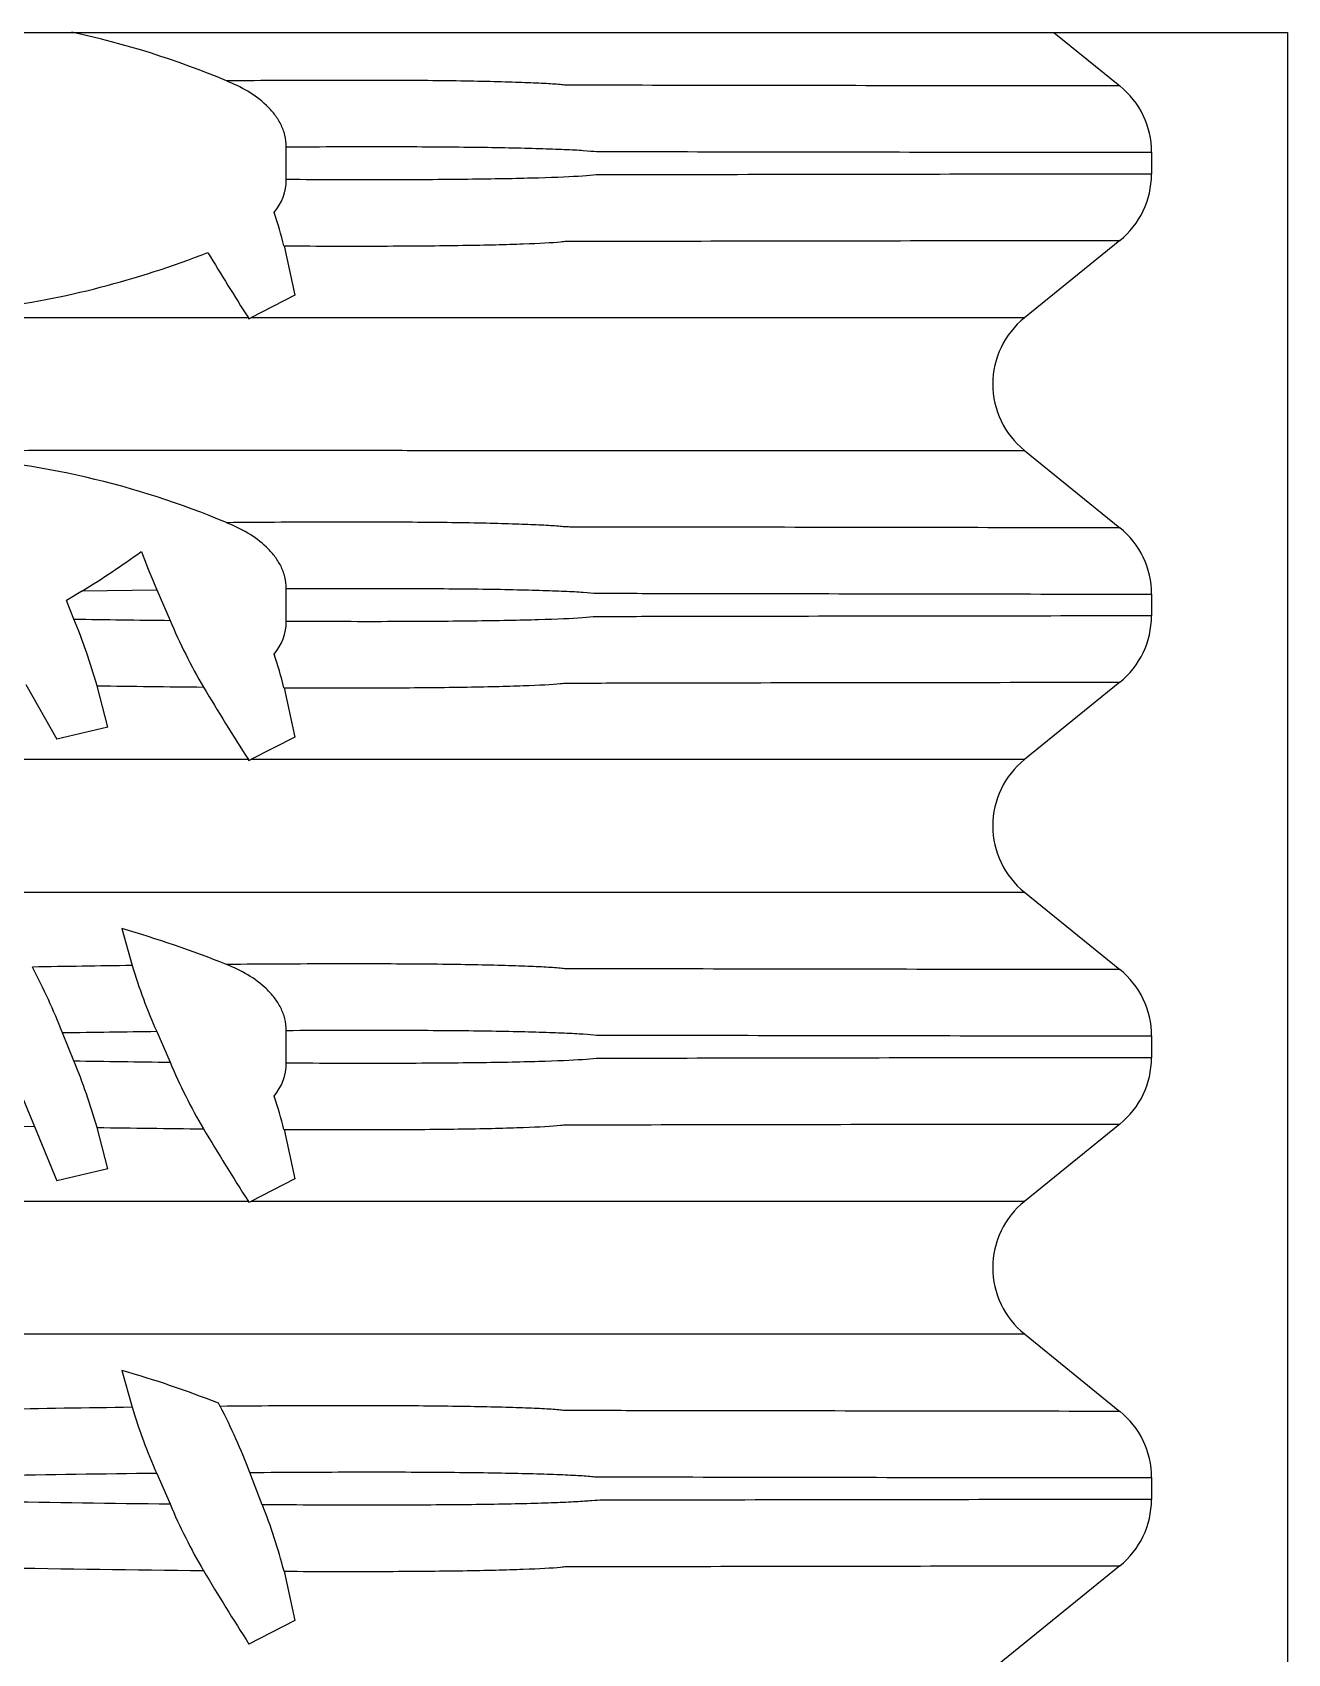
# Model space of a CAD drawing. Header units: millimetres. Extents: x -455371 to 117772, y -78417 to 116564.
# Drawn here: x -29044.1 to -28897.5, y 54082.1 to 54271.4 of the extents above; entities that cross this region are included whole.
import ezdxf

# ---------------------------------------------------------------- set-up
doc = ezdxf.new("R2010")
doc.units = ezdxf.units.MM
doc.layers.get('0').update_dxf_attribs({"color": 255})
doc.layers.add('BETON-STOP', color=141, linetype='Continuous')
doc.layers.add('quote', color=5, linetype='Continuous', lineweight=15)

# ---------------------------------------------------------------- blocks, each defined once
blk = doc.blocks.new('Bs H50 tacca 5')
at = {"layer": 'BETON-STOP'}
for p, q in [((19753.708, 9985.2), (19799.708, 9985.2)), ((19796.984, 9985.2), (19797.754, 9984.575)), ((19799.708, 9985.2), (19799.708, 9963.521)), ((19788.04, 9983.484), (19788.04, 9983.866)), ((19798.124, 9983.802), (19798.124, 9983.547)), ((19788.013, 9982.711), (19788.14, 9982.136)), ((19797.754, 9982.774), (19796.642, 9981.873)), ((19788.14, 9982.136), (19787.625, 9981.872)), ((19787.597, 9981.872), (19787.604, 9981.862)), ((19787.604, 9981.862), (19787.625, 9981.872)), ((19796.642, 9980.327), (19797.754, 9979.425)), ((19785.663, 9978.69), (19785.477, 9978.576)), ((19785.563, 9978.361), (19785.477, 9978.576)), ((19785.663, 9978.69), (19786.53, 9978.702)), ((19786.53, 9978.702), (19786.685, 9978.346)), ((19788.04, 9978.334), (19788.04, 9978.716)), ((19798.124, 9978.652), (19798.124, 9978.397)), ((19797.754, 9977.624), (19796.642, 9976.723)), ((19785.005, 9977.597), (19785.367, 9976.961)), ((19785.959, 9977.101), (19785.834, 9977.584)), ((19788.013, 9977.561), (19788.14, 9976.986)), ((19785.959, 9977.101), (19785.367, 9976.961)), ((19788.14, 9976.986), (19787.625, 9976.722)), ((19787.597, 9976.722), (19787.604, 9976.712)), ((19787.604, 9976.712), (19787.625, 9976.722)), ((19796.642, 9975.177), (19797.754, 9974.275)), ((19786.123, 9974.752), (19786.243, 9974.322)), ((19785.563, 9973.211), (19785.433, 9973.536)), ((19786.53, 9973.552), (19786.685, 9973.196)), ((19788.04, 9973.184), (19788.04, 9973.566)), ((19798.124, 9973.502), (19798.124, 9973.247)), ((19784.782, 9973.224), (19785.105, 9972.445)), ((19784.657, 9972.452), (19785.105, 9972.445)), ((19785.105, 9972.445), (19785.367, 9971.811)), ((19785.959, 9971.951), (19785.834, 9972.434)), ((19788.013, 9972.411), (19788.14, 9971.836)), ((19797.754, 9972.474), (19796.642, 9971.573)), ((19785.959, 9971.951), (19785.367, 9971.811)), ((19788.14, 9971.836), (19787.625, 9971.572)), ((19787.597, 9971.572), (19787.604, 9971.562)), ((19787.604, 9971.562), (19787.625, 9971.572)), ((19796.642, 9970.027), (19797.754, 9969.125)), ((19786.123, 9969.602), (19786.243, 9969.172)), ((19787.269, 9969.183), (19787.249, 9969.22)), ((19786.53, 9968.402), (19786.685, 9968.046)), ((19787.76, 9968.036), (19787.614, 9968.413)), ((19798.124, 9968.352), (19798.124, 9968.097)), ((19788.013, 9967.261), (19788.14, 9966.686)), ((19797.754, 9967.324), (19796.059, 9965.95)), ((19788.14, 9966.686), (19787.604, 9966.412))]:
    blk.add_line(p, q, dxfattribs=at)
for centre, radius, start, end in [((19783.423, 9975.31), 10.115, 67.204, 77.909), ((19797.128, 9983.801), 0.996, 0.0934, 51.069), ((19787.407, 9983.498), 0.633, 321.1137, 358.7361), ((19797.128, 9983.548), 0.995, 308.9229, 359.9147), ((19783.686, 9981.664), 4.451, 13.5966, 18.8246), ((19818.005, 10001.276), 36.071, 211.1229, 212.5432), ((19797.264, 9981.1), 0.992, 128.8507, 231.1493), ((19783.423, 9970.16), 10.115, 67.204, 86.7172), ((19797.128, 9978.651), 0.996, 0.0934, 51.069), ((19779.191, 9989.118), 12.274, 301.8239, 305.6812), ((19794.615, 9982.22), 8.817, 200.3864, 203.5188), ((19790.557, 10301.602), 323.28, 269.11496, 269.31372), ((19779.164, 9975.703), 6.93, 15.7431, 22.5557), ((19797.128, 9978.398), 0.995, 308.9229, 359.9147), ((19793.374, 9981.202), 7.274, 203.1216, 209.9777), ((19787.407, 9978.348), 0.633, 321.1137, 358.7361), ((19783.686, 9976.514), 4.451, 13.5966, 18.8246), ((19789.497, 10218.673), 241.117, 269.12954, 269.42423), ((19819.088, 9996.805), 37.349, 211.0006, 212.527), ((19797.264, 9975.95), 0.992, 128.8507, 231.1493), ((19782.545, 9962.346), 12.912, 68.1933, 73.9131), ((19792.29, 9538.338), 436.026, 90.79467, 90.94735), ((19777.85, 9970.53), 8.157, 21.6267, 27.5629), ((19792.363, 9976.166), 6.392, 196.7661, 204.1399), ((19797.128, 9973.501), 0.996, 0.0934, 51.069), ((19790.921, 9624.223), 349.356, 90.7202, 90.90021), ((19790.557, 10296.452), 323.28, 269.11496, 269.31372), ((19779.164, 9970.553), 6.93, 15.7431, 22.5557), ((19793.374, 9976.052), 7.274, 203.1216, 209.9777), ((19787.407, 9973.198), 0.633, 321.1137, 358.7361), ((19797.128, 9973.248), 0.995, 308.9229, 359.9147), ((19783.686, 9971.364), 4.451, 13.5966, 18.8246), ((19789.497, 10213.523), 241.117, 269.12954, 269.42423), ((19819.088, 9991.655), 37.349, 211.0006, 212.527), ((19797.264, 9970.8), 0.992, 128.8507, 231.1493), ((19782.589, 9957.331), 12.77, 68.5951, 73.9327), ((19794.301, 9399.686), 569.543, 90.81069, 90.97029), ((19792.363, 9971.016), 6.392, 196.7661, 204.1399), ((19780.68, 9965.774), 7.42, 20.8357, 27.3599), ((19797.128, 9968.351), 0.996, 0.0934, 51.069), ((19792.23, 9525.576), 442.863, 90.73746, 90.98095), ((19791.853, 10386.773), 418.759, 269.01414, 269.29279), ((19793.374, 9970.902), 7.274, 203.1216, 209.9777), ((19782.044, 9965.743), 6.159, 14.2636, 21.852), ((19797.128, 9968.098), 0.995, 308.9229, 359.9147), ((19790.892, 10319.911), 352.663, 268.9869, 269.37962), ((19818.909, 9986.395), 37.139, 210.9975, 212.5513)]:
    blk.add_arc(centre, radius, start, end, dxfattribs=at)
for points, knots in [([(19797.754, 9984.575), (19796.492, 9984.575), (19795.229, 9984.578), (19793.333, 9984.581), (19792.701, 9984.582), (19791.911, 9984.583), (19791.753, 9984.584), (19791.516, 9984.584), (19791.437, 9984.584), (19791.339, 9984.584), (19791.319, 9984.584), (19791.279, 9984.585), (19791.256, 9984.588), (19791.178, 9984.596), (19791.115, 9984.6), (19790.967, 9984.608), (19790.882, 9984.611), (19790.688, 9984.618), (19790.579, 9984.622), (19790.221, 9984.631), (19789.944, 9984.635), (19789.472, 9984.639), (19789.306, 9984.64), (19788.953, 9984.641), (19788.767, 9984.641), (19788.19, 9984.64), (19787.779, 9984.638), (19787.342, 9984.634)], [0, 0, 0, 0, 0.5, 0.5, 0.75, 0.75, 0.8125, 0.8125, 0.84375, 0.84375, 0.851563, 0.851563, 0.859375, 0.859375, 0.875, 0.875, 0.890625, 0.890625, 0.90625, 0.90625, 0.9375, 0.9375, 0.953125, 0.953125, 0.96875, 0.96875, 1, 1, 1, 1]), ([(19788.04, 9983.866), (19788.04, 9983.912), (19788.034, 9983.957), (19788.017, 9984.024), (19788.01, 9984.046), (19787.994, 9984.089), (19787.985, 9984.11), (19787.954, 9984.172), (19787.929, 9984.21), (19787.887, 9984.265), (19787.872, 9984.283), (19787.841, 9984.317), (19787.825, 9984.333), (19787.743, 9984.413), (19787.669, 9984.466), (19787.51, 9984.561), (19787.427, 9984.6), (19787.342, 9984.634)], [0, 0, 0, 0, 0.125, 0.125, 0.1875, 0.1875, 0.25, 0.25, 0.375, 0.375, 0.4375, 0.4375, 0.5, 0.5, 0.75, 0.75, 1, 1, 1, 1]), ([(19788.04, 9983.866), (19788.462, 9983.868), (19788.858, 9983.869), (19789.408, 9983.868), (19789.585, 9983.868), (19789.918, 9983.865), (19790.074, 9983.864), (19790.516, 9983.859), (19790.772, 9983.853), (19791.096, 9983.843), (19791.194, 9983.84), (19791.364, 9983.832), (19791.438, 9983.829), (19791.563, 9983.82), (19791.615, 9983.813), (19791.697, 9983.81), (19791.735, 9983.812), (19791.852, 9983.811), (19791.931, 9983.811), (19792.166, 9983.811), (19792.323, 9983.81), (19793.107, 9983.809), (19793.735, 9983.808), (19795.617, 9983.805), (19796.871, 9983.802), (19798.124, 9983.802)], [0, 0, 0, 0, 0.03125, 0.03125, 0.046875, 0.046875, 0.0625, 0.0625, 0.09375, 0.09375, 0.109375, 0.109375, 0.125, 0.125, 0.140625, 0.140625, 0.15625, 0.15625, 0.1875, 0.1875, 0.25, 0.25, 0.5, 0.5, 1, 1, 1, 1]), ([(19798.124, 9983.547), (19796.87, 9983.547), (19795.615, 9983.545), (19793.731, 9983.542), (19793.103, 9983.541), (19792.318, 9983.539), (19792.161, 9983.539), (19791.925, 9983.538), (19791.847, 9983.538), (19791.729, 9983.538), (19791.692, 9983.54), (19791.608, 9983.535), (19791.555, 9983.528), (19791.365, 9983.516), (19791.195, 9983.509), (19790.87, 9983.499), (19790.751, 9983.496), (19790.495, 9983.491), (19790.358, 9983.489), (19789.918, 9983.484), (19789.587, 9983.481), (19788.853, 9983.48), (19788.459, 9983.481), (19788.04, 9983.484)], [0, 0, 0, 0, 0.5, 0.5, 0.75, 0.75, 0.8125, 0.8125, 0.84375, 0.84375, 0.859375, 0.859375, 0.875, 0.875, 0.90625, 0.90625, 0.921875, 0.921875, 0.9375, 0.9375, 0.96875, 0.96875, 1, 1, 1, 1]), ([(19788.013, 9982.711), (19788.422, 9982.709), (19788.803, 9982.708), (19789.33, 9982.71), (19789.498, 9982.711), (19789.811, 9982.714), (19789.958, 9982.715), (19790.233, 9982.72), (19790.36, 9982.722), (19790.595, 9982.728), (19790.703, 9982.732), (19790.991, 9982.742), (19791.135, 9982.749), (19791.261, 9982.762), (19791.283, 9982.765), (19791.322, 9982.765), (19791.341, 9982.765), (19791.4, 9982.765), (19791.438, 9982.765), (19791.555, 9982.765), (19791.632, 9982.765), (19791.865, 9982.766), (19792.02, 9982.766), (19792.795, 9982.768), (19793.415, 9982.769), (19795.276, 9982.772), (19796.516, 9982.774), (19797.754, 9982.774)], [0, 0, 0, 0, 0.03125, 0.03125, 0.046875, 0.046875, 0.0625, 0.0625, 0.078125, 0.078125, 0.09375, 0.09375, 0.125, 0.125, 0.132812, 0.132812, 0.140625, 0.140625, 0.15625, 0.15625, 0.1875, 0.1875, 0.25, 0.25, 0.5, 0.5, 1, 1, 1, 1]), ([(19776.708, 9981.934), (19778.462, 9981.934), (19780.216, 9981.934), (19782.408, 9981.934), (19782.847, 9981.934), (19783.395, 9981.934), (19783.504, 9981.934), (19783.724, 9981.934), (19783.833, 9981.936), (19784.16, 9981.947), (19784.377, 9981.963), (19785.024, 9982.037), (19785.45, 9982.119), (19786.293, 9982.338), (19786.711, 9982.474), (19787.126, 9982.632)], [0, 0, 0, 0, 0.5, 0.5, 0.625, 0.625, 0.65625, 0.65625, 0.6875, 0.6875, 0.75, 0.75, 0.875, 0.875, 1, 1, 1, 1]), ([(19787.597, 9981.872), (19787.221, 9981.872), (19786.822, 9981.872), (19786.191, 9981.872), (19785.975, 9981.872), (19785.533, 9981.872), (19785.307, 9981.872), (19784.627, 9981.872), (19784.168, 9981.873), (19783.469, 9981.873), (19783.236, 9981.873), (19782.77, 9981.873), (19782.537, 9981.873), (19780.439, 9981.873), (19778.573, 9981.873), (19776.708, 9981.873)], [0, 0, 0, 0, 0.125, 0.125, 0.1875, 0.1875, 0.25, 0.25, 0.375, 0.375, 0.4375, 0.4375, 0.5, 0.5, 1, 1, 1, 1]), ([(19796.642, 9981.873), (19795.434, 9981.873), (19794.227, 9981.873), (19792.415, 9981.873), (19791.811, 9981.873), (19790.906, 9981.873), (19790.604, 9981.873), (19790.264, 9981.873), (19790.228, 9981.873), (19790.148, 9981.873), (19790.095, 9981.873), (19789.897, 9981.872), (19789.718, 9981.872), (19789.265, 9981.872), (19788.987, 9981.872), (19788.362, 9981.872), (19788.013, 9981.872), (19787.625, 9981.872)], [0, 0, 0, 0, 0.5, 0.5, 0.75, 0.75, 0.875, 0.875, 0.890625, 0.890625, 0.90625, 0.90625, 0.9375, 0.9375, 0.96875, 0.96875, 1, 1, 1, 1]), ([(19776.708, 9980.327), (19777.909, 9980.327), (19779.11, 9980.327), (19780.912, 9980.327), (19781.513, 9980.327), (19782.413, 9980.327), (19782.714, 9980.327), (19783.164, 9980.327), (19783.314, 9980.327), (19783.614, 9980.327), (19783.764, 9980.327), (19784.215, 9980.327), (19784.514, 9980.327), (19785.113, 9980.328), (19785.407, 9980.328), (19785.979, 9980.328), (19786.258, 9980.328), (19786.801, 9980.328), (19787.067, 9980.328), (19787.822, 9980.328), (19788.273, 9980.328), (19789.069, 9980.328), (19789.396, 9980.328), (19789.78, 9980.327), (19789.891, 9980.327), (19790.07, 9980.327), (19790.139, 9980.327), (19790.238, 9980.327), (19790.283, 9980.327), (19790.376, 9980.327), (19790.423, 9980.327), (19790.657, 9980.327), (19790.844, 9980.327), (19791.405, 9980.327), (19791.779, 9980.327), (19793.65, 9980.327), (19795.146, 9980.327), (19796.642, 9980.327)], [0, 0, 0, 0, 0.0625, 0.0625, 0.09375, 0.09375, 0.109375, 0.109375, 0.117188, 0.117188, 0.125, 0.125, 0.140625, 0.140625, 0.15625, 0.15625, 0.171875, 0.171875, 0.1875, 0.1875, 0.21875, 0.21875, 0.25, 0.25, 0.265625, 0.265625, 0.28125, 0.28125, 0.296875, 0.296875, 0.3125, 0.3125, 0.375, 0.375, 0.5, 0.5, 1, 1, 1, 1]), ([(19797.754, 9979.425), (19796.492, 9979.425), (19795.229, 9979.428), (19793.333, 9979.431), (19792.701, 9979.432), (19791.911, 9979.433), (19791.753, 9979.434), (19791.516, 9979.434), (19791.437, 9979.434), (19791.339, 9979.434), (19791.319, 9979.434), (19791.279, 9979.435), (19791.256, 9979.438), (19791.178, 9979.446), (19791.115, 9979.45), (19790.967, 9979.458), (19790.882, 9979.461), (19790.688, 9979.468), (19790.579, 9979.472), (19790.221, 9979.481), (19789.944, 9979.485), (19789.472, 9979.489), (19789.306, 9979.49), (19788.953, 9979.491), (19788.767, 9979.491), (19788.19, 9979.49), (19787.779, 9979.488), (19787.342, 9979.484)], [0, 0, 0, 0, 0.5, 0.5, 0.75, 0.75, 0.8125, 0.8125, 0.84375, 0.84375, 0.851562, 0.851562, 0.859375, 0.859375, 0.875, 0.875, 0.890625, 0.890625, 0.90625, 0.90625, 0.9375, 0.9375, 0.953125, 0.953125, 0.96875, 0.96875, 1, 1, 1, 1]), ([(19788.04, 9978.716), (19788.04, 9978.762), (19788.034, 9978.807), (19788.017, 9978.874), (19788.01, 9978.896), (19787.994, 9978.939), (19787.985, 9978.96), (19787.954, 9979.022), (19787.929, 9979.06), (19787.887, 9979.115), (19787.872, 9979.133), (19787.841, 9979.167), (19787.825, 9979.183), (19787.743, 9979.263), (19787.669, 9979.316), (19787.51, 9979.411), (19787.427, 9979.45), (19787.342, 9979.484)], [0, 0, 0, 0, 0.125, 0.125, 0.1875, 0.1875, 0.25, 0.25, 0.375, 0.375, 0.4375, 0.4375, 0.5, 0.5, 0.75, 0.75, 1, 1, 1, 1]), ([(19788.04, 9978.716), (19788.462, 9978.718), (19788.858, 9978.719), (19789.408, 9978.718), (19789.585, 9978.718), (19789.918, 9978.715), (19790.074, 9978.714), (19790.516, 9978.709), (19790.772, 9978.703), (19791.096, 9978.693), (19791.194, 9978.69), (19791.364, 9978.682), (19791.438, 9978.679), (19791.563, 9978.67), (19791.615, 9978.663), (19791.697, 9978.66), (19791.735, 9978.662), (19791.852, 9978.661), (19791.931, 9978.661), (19792.166, 9978.661), (19792.323, 9978.66), (19793.107, 9978.659), (19793.735, 9978.658), (19795.617, 9978.655), (19796.871, 9978.652), (19798.124, 9978.652)], [0, 0, 0, 0, 0.03125, 0.03125, 0.046875, 0.046875, 0.0625, 0.0625, 0.09375, 0.09375, 0.109375, 0.109375, 0.125, 0.125, 0.140625, 0.140625, 0.15625, 0.15625, 0.1875, 0.1875, 0.25, 0.25, 0.5, 0.5, 1, 1, 1, 1]), ([(19798.124, 9978.397), (19796.87, 9978.397), (19795.615, 9978.395), (19793.731, 9978.392), (19793.103, 9978.391), (19792.318, 9978.389), (19792.161, 9978.389), (19791.925, 9978.388), (19791.847, 9978.388), (19791.729, 9978.388), (19791.692, 9978.39), (19791.608, 9978.385), (19791.555, 9978.378), (19791.365, 9978.366), (19791.195, 9978.359), (19790.87, 9978.349), (19790.751, 9978.346), (19790.495, 9978.341), (19790.358, 9978.339), (19789.918, 9978.334), (19789.587, 9978.331), (19788.853, 9978.33), (19788.459, 9978.331), (19788.04, 9978.334)], [0, 0, 0, 0, 0.5, 0.5, 0.75, 0.75, 0.8125, 0.8125, 0.84375, 0.84375, 0.859375, 0.859375, 0.875, 0.875, 0.90625, 0.90625, 0.921875, 0.921875, 0.9375, 0.9375, 0.96875, 0.96875, 1, 1, 1, 1]), ([(19788.013, 9977.561), (19788.422, 9977.559), (19788.803, 9977.558), (19789.33, 9977.56), (19789.498, 9977.561), (19789.811, 9977.564), (19789.958, 9977.565), (19790.233, 9977.57), (19790.36, 9977.572), (19790.595, 9977.578), (19790.703, 9977.582), (19790.991, 9977.592), (19791.135, 9977.599), (19791.261, 9977.612), (19791.283, 9977.615), (19791.322, 9977.615), (19791.341, 9977.615), (19791.4, 9977.615), (19791.438, 9977.615), (19791.555, 9977.615), (19791.632, 9977.615), (19791.865, 9977.616), (19792.02, 9977.616), (19792.795, 9977.618), (19793.415, 9977.619), (19795.276, 9977.622), (19796.516, 9977.624), (19797.754, 9977.624)], [0, 0, 0, 0, 0.03125, 0.03125, 0.046875, 0.046875, 0.0625, 0.0625, 0.078125, 0.078125, 0.09375, 0.09375, 0.125, 0.125, 0.132813, 0.132813, 0.140625, 0.140625, 0.15625, 0.15625, 0.1875, 0.1875, 0.25, 0.25, 0.5, 0.5, 1, 1, 1, 1]), ([(19787.597, 9976.722), (19787.221, 9976.722), (19786.822, 9976.722), (19786.191, 9976.722), (19785.975, 9976.722), (19785.533, 9976.722), (19785.307, 9976.722), (19784.627, 9976.722), (19784.168, 9976.723), (19783.469, 9976.723), (19783.236, 9976.723), (19782.77, 9976.723), (19782.537, 9976.723), (19780.439, 9976.723), (19778.573, 9976.723), (19776.708, 9976.723)], [0, 0, 0, 0, 0.125, 0.125, 0.1875, 0.1875, 0.25, 0.25, 0.375, 0.375, 0.4375, 0.4375, 0.5, 0.5, 1, 1, 1, 1]), ([(19796.642, 9976.723), (19795.434, 9976.723), (19794.227, 9976.723), (19792.415, 9976.723), (19791.811, 9976.723), (19790.906, 9976.723), (19790.604, 9976.723), (19790.264, 9976.723), (19790.228, 9976.723), (19790.148, 9976.723), (19790.095, 9976.723), (19789.897, 9976.722), (19789.718, 9976.722), (19789.265, 9976.722), (19788.987, 9976.722), (19788.362, 9976.722), (19788.013, 9976.722), (19787.625, 9976.722)], [0, 0, 0, 0, 0.5, 0.5, 0.75, 0.75, 0.875, 0.875, 0.890625, 0.890625, 0.90625, 0.90625, 0.9375, 0.9375, 0.96875, 0.96875, 1, 1, 1, 1]), ([(19776.708, 9975.177), (19777.909, 9975.177), (19779.11, 9975.177), (19780.912, 9975.177), (19781.513, 9975.177), (19782.413, 9975.177), (19782.714, 9975.177), (19783.164, 9975.177), (19783.314, 9975.177), (19783.614, 9975.177), (19783.764, 9975.177), (19784.215, 9975.177), (19784.514, 9975.177), (19785.113, 9975.178), (19785.407, 9975.178), (19785.979, 9975.178), (19786.258, 9975.178), (19786.801, 9975.178), (19787.067, 9975.178), (19787.822, 9975.178), (19788.273, 9975.178), (19789.069, 9975.178), (19789.396, 9975.178), (19789.78, 9975.177), (19789.891, 9975.177), (19790.07, 9975.177), (19790.139, 9975.177), (19790.238, 9975.177), (19790.283, 9975.177), (19790.376, 9975.177), (19790.423, 9975.177), (19790.657, 9975.177), (19790.844, 9975.177), (19791.405, 9975.177), (19791.779, 9975.177), (19793.65, 9975.177), (19795.146, 9975.177), (19796.642, 9975.177)], [0, 0, 0, 0, 0.0625, 0.0625, 0.09375, 0.09375, 0.109375, 0.109375, 0.117187, 0.117187, 0.125, 0.125, 0.140625, 0.140625, 0.15625, 0.15625, 0.171875, 0.171875, 0.1875, 0.1875, 0.21875, 0.21875, 0.25, 0.25, 0.265625, 0.265625, 0.28125, 0.28125, 0.296875, 0.296875, 0.3125, 0.3125, 0.375, 0.375, 0.5, 0.5, 1, 1, 1, 1]), ([(19797.754, 9974.275), (19796.492, 9974.275), (19795.229, 9974.278), (19793.333, 9974.281), (19792.701, 9974.282), (19791.911, 9974.283), (19791.753, 9974.284), (19791.516, 9974.284), (19791.437, 9974.284), (19791.339, 9974.284), (19791.319, 9974.284), (19791.279, 9974.285), (19791.256, 9974.288), (19791.178, 9974.296), (19791.115, 9974.3), (19790.967, 9974.308), (19790.882, 9974.311), (19790.688, 9974.318), (19790.579, 9974.322), (19790.221, 9974.331), (19789.944, 9974.335), (19789.472, 9974.339), (19789.306, 9974.34), (19788.953, 9974.341), (19788.767, 9974.341), (19788.19, 9974.34), (19787.779, 9974.338), (19787.342, 9974.334)], [0, 0, 0, 0, 0.5, 0.5, 0.75, 0.75, 0.8125, 0.8125, 0.84375, 0.84375, 0.851563, 0.851563, 0.859375, 0.859375, 0.875, 0.875, 0.890625, 0.890625, 0.90625, 0.90625, 0.9375, 0.9375, 0.953125, 0.953125, 0.96875, 0.96875, 1, 1, 1, 1]), ([(19788.04, 9973.566), (19788.04, 9973.612), (19788.034, 9973.657), (19788.017, 9973.724), (19788.01, 9973.746), (19787.994, 9973.789), (19787.985, 9973.81), (19787.954, 9973.872), (19787.929, 9973.91), (19787.887, 9973.965), (19787.872, 9973.983), (19787.841, 9974.017), (19787.825, 9974.033), (19787.743, 9974.113), (19787.669, 9974.166), (19787.51, 9974.261), (19787.427, 9974.3), (19787.342, 9974.334)], [0, 0, 0, 0, 0.125, 0.125, 0.1875, 0.1875, 0.25, 0.25, 0.375, 0.375, 0.4375, 0.4375, 0.5, 0.5, 0.75, 0.75, 1, 1, 1, 1]), ([(19788.04, 9973.566), (19788.462, 9973.568), (19788.858, 9973.569), (19789.408, 9973.568), (19789.585, 9973.568), (19789.918, 9973.565), (19790.074, 9973.564), (19790.516, 9973.559), (19790.772, 9973.553), (19791.096, 9973.543), (19791.194, 9973.54), (19791.364, 9973.532), (19791.438, 9973.529), (19791.563, 9973.52), (19791.615, 9973.513), (19791.697, 9973.51), (19791.735, 9973.512), (19791.852, 9973.511), (19791.931, 9973.511), (19792.166, 9973.511), (19792.323, 9973.51), (19793.107, 9973.509), (19793.735, 9973.508), (19795.617, 9973.505), (19796.871, 9973.502), (19798.124, 9973.502)], [0, 0, 0, 0, 0.03125, 0.03125, 0.046875, 0.046875, 0.0625, 0.0625, 0.09375, 0.09375, 0.109375, 0.109375, 0.125, 0.125, 0.140625, 0.140625, 0.15625, 0.15625, 0.1875, 0.1875, 0.25, 0.25, 0.5, 0.5, 1, 1, 1, 1]), ([(19798.124, 9973.247), (19796.87, 9973.247), (19795.615, 9973.245), (19793.731, 9973.242), (19793.103, 9973.241), (19792.318, 9973.239), (19792.161, 9973.239), (19791.925, 9973.238), (19791.847, 9973.238), (19791.729, 9973.238), (19791.692, 9973.24), (19791.608, 9973.235), (19791.555, 9973.228), (19791.365, 9973.216), (19791.195, 9973.209), (19790.87, 9973.199), (19790.751, 9973.196), (19790.495, 9973.191), (19790.358, 9973.189), (19789.918, 9973.184), (19789.587, 9973.181), (19788.853, 9973.18), (19788.459, 9973.181), (19788.04, 9973.184)], [0, 0, 0, 0, 0.5, 0.5, 0.75, 0.75, 0.8125, 0.8125, 0.84375, 0.84375, 0.859375, 0.859375, 0.875, 0.875, 0.90625, 0.90625, 0.921875, 0.921875, 0.9375, 0.9375, 0.96875, 0.96875, 1, 1, 1, 1]), ([(19788.013, 9972.411), (19788.422, 9972.409), (19788.803, 9972.408), (19789.33, 9972.41), (19789.498, 9972.411), (19789.811, 9972.414), (19789.958, 9972.415), (19790.233, 9972.42), (19790.36, 9972.422), (19790.595, 9972.428), (19790.703, 9972.432), (19790.991, 9972.442), (19791.135, 9972.449), (19791.261, 9972.462), (19791.283, 9972.465), (19791.322, 9972.465), (19791.341, 9972.465), (19791.4, 9972.465), (19791.438, 9972.465), (19791.555, 9972.465), (19791.632, 9972.465), (19791.865, 9972.466), (19792.02, 9972.466), (19792.795, 9972.468), (19793.415, 9972.469), (19795.276, 9972.472), (19796.516, 9972.474), (19797.754, 9972.474)], [0, 0, 0, 0, 0.03125, 0.03125, 0.046875, 0.046875, 0.0625, 0.0625, 0.078125, 0.078125, 0.09375, 0.09375, 0.125, 0.125, 0.132812, 0.132812, 0.140625, 0.140625, 0.15625, 0.15625, 0.1875, 0.1875, 0.25, 0.25, 0.5, 0.5, 1, 1, 1, 1]), ([(19787.597, 9971.572), (19787.221, 9971.572), (19786.822, 9971.572), (19786.191, 9971.572), (19785.975, 9971.572), (19785.533, 9971.572), (19785.307, 9971.572), (19784.627, 9971.572), (19784.168, 9971.573), (19783.469, 9971.573), (19783.236, 9971.573), (19782.77, 9971.573), (19782.537, 9971.573), (19780.439, 9971.573), (19778.573, 9971.573), (19776.708, 9971.573)], [0, 0, 0, 0, 0.125, 0.125, 0.1875, 0.1875, 0.25, 0.25, 0.375, 0.375, 0.4375, 0.4375, 0.5, 0.5, 1, 1, 1, 1]), ([(19796.642, 9971.573), (19795.434, 9971.573), (19794.227, 9971.573), (19792.415, 9971.573), (19791.811, 9971.573), (19790.906, 9971.573), (19790.604, 9971.573), (19790.264, 9971.573), (19790.228, 9971.573), (19790.148, 9971.573), (19790.095, 9971.573), (19789.897, 9971.572), (19789.718, 9971.572), (19789.265, 9971.572), (19788.987, 9971.572), (19788.362, 9971.572), (19788.013, 9971.572), (19787.625, 9971.572)], [0, 0, 0, 0, 0.5, 0.5, 0.75, 0.75, 0.875, 0.875, 0.890625, 0.890625, 0.90625, 0.90625, 0.9375, 0.9375, 0.96875, 0.96875, 1, 1, 1, 1]), ([(19776.708, 9970.027), (19777.909, 9970.027), (19779.11, 9970.027), (19780.912, 9970.027), (19781.513, 9970.027), (19782.413, 9970.027), (19782.714, 9970.027), (19783.164, 9970.027), (19783.314, 9970.027), (19783.614, 9970.027), (19783.764, 9970.027), (19784.215, 9970.027), (19784.514, 9970.027), (19785.113, 9970.028), (19785.407, 9970.028), (19785.979, 9970.028), (19786.258, 9970.028), (19786.801, 9970.028), (19787.067, 9970.028), (19787.822, 9970.028), (19788.273, 9970.028), (19789.069, 9970.028), (19789.396, 9970.028), (19789.78, 9970.027), (19789.891, 9970.027), (19790.07, 9970.027), (19790.139, 9970.027), (19790.238, 9970.027), (19790.283, 9970.027), (19790.376, 9970.027), (19790.423, 9970.027), (19790.657, 9970.027), (19790.844, 9970.027), (19791.405, 9970.027), (19791.779, 9970.027), (19793.65, 9970.027), (19795.146, 9970.027), (19796.642, 9970.027)], [0, 0, 0, 0, 0.0625, 0.0625, 0.09375, 0.09375, 0.109375, 0.109375, 0.117188, 0.117188, 0.125, 0.125, 0.140625, 0.140625, 0.15625, 0.15625, 0.171875, 0.171875, 0.1875, 0.1875, 0.21875, 0.21875, 0.25, 0.25, 0.265625, 0.265625, 0.28125, 0.28125, 0.296875, 0.296875, 0.3125, 0.3125, 0.375, 0.375, 0.5, 0.5, 1, 1, 1, 1]), ([(19797.754, 9969.125), (19796.49, 9969.125), (19795.225, 9969.128), (19793.326, 9969.131), (19792.692, 9969.132), (19791.901, 9969.133), (19791.743, 9969.134), (19791.506, 9969.134), (19791.426, 9969.134), (19791.328, 9969.134), (19791.309, 9969.134), (19791.266, 9969.136), (19791.242, 9969.14), (19791.161, 9969.147), (19791.096, 9969.151), (19790.943, 9969.159), (19790.856, 9969.162), (19790.657, 9969.169), (19790.545, 9969.173), (19790.181, 9969.181), (19789.9, 9969.185), (19789.421, 9969.189), (19789.252, 9969.19), (19788.895, 9969.191), (19788.707, 9969.191), (19788.124, 9969.19), (19787.71, 9969.187), (19787.269, 9969.183)], [0, 0, 0, 0, 0.5, 0.5, 0.75, 0.75, 0.8125, 0.8125, 0.84375, 0.84375, 0.851563, 0.851563, 0.859375, 0.859375, 0.875, 0.875, 0.890625, 0.890625, 0.90625, 0.90625, 0.9375, 0.9375, 0.953125, 0.953125, 0.96875, 0.96875, 1, 1, 1, 1]), ([(19787.614, 9968.413), (19788.06, 9968.416), (19788.477, 9968.418), (19789.255, 9968.419), (19789.618, 9968.418), (19790.26, 9968.412), (19790.542, 9968.408), (19790.906, 9968.399), (19791.018, 9968.396), (19791.218, 9968.389), (19791.306, 9968.385), (19791.458, 9968.377), (19791.523, 9968.374), (19791.603, 9968.366), (19791.628, 9968.363), (19791.67, 9968.361), (19791.689, 9968.362), (19791.788, 9968.362), (19791.867, 9968.361), (19792.105, 9968.361), (19792.263, 9968.361), (19793.056, 9968.359), (19793.69, 9968.358), (19795.591, 9968.355), (19796.859, 9968.352), (19798.124, 9968.352)], [0, 0, 0, 0, 0.03125, 0.03125, 0.0625, 0.0625, 0.09375, 0.09375, 0.109375, 0.109375, 0.125, 0.125, 0.140625, 0.140625, 0.148437, 0.148437, 0.15625, 0.15625, 0.1875, 0.1875, 0.25, 0.25, 0.5, 0.5, 1, 1, 1, 1]), ([(19798.124, 9968.097), (19796.862, 9968.097), (19795.598, 9968.095), (19793.701, 9968.092), (19793.068, 9968.091), (19792.278, 9968.089), (19792.12, 9968.089), (19791.883, 9968.088), (19791.804, 9968.088), (19791.685, 9968.088), (19791.649, 9968.088), (19791.547, 9968.078), (19791.486, 9968.074), (19791.342, 9968.066), (19791.259, 9968.062), (19791.069, 9968.055), (19790.962, 9968.052), (19790.61, 9968.042), (19790.336, 9968.038), (19789.871, 9968.034), (19789.706, 9968.033), (19789.358, 9968.031), (19789.173, 9968.031), (19788.602, 9968.031), (19788.194, 9968.033), (19787.76, 9968.036)], [0, 0, 0, 0, 0.5, 0.5, 0.75, 0.75, 0.8125, 0.8125, 0.84375, 0.84375, 0.859375, 0.859375, 0.875, 0.875, 0.890625, 0.890625, 0.90625, 0.90625, 0.9375, 0.9375, 0.953125, 0.953125, 0.96875, 0.96875, 1, 1, 1, 1]), ([(19788.013, 9967.261), (19788.422, 9967.259), (19788.803, 9967.258), (19789.33, 9967.26), (19789.498, 9967.261), (19789.811, 9967.264), (19789.958, 9967.265), (19790.233, 9967.27), (19790.36, 9967.272), (19790.595, 9967.278), (19790.703, 9967.282), (19790.991, 9967.292), (19791.135, 9967.299), (19791.261, 9967.312), (19791.283, 9967.315), (19791.322, 9967.315), (19791.341, 9967.315), (19791.4, 9967.315), (19791.438, 9967.315), (19791.555, 9967.315), (19791.632, 9967.315), (19791.865, 9967.316), (19792.02, 9967.316), (19792.795, 9967.318), (19793.415, 9967.319), (19795.276, 9967.322), (19796.516, 9967.324), (19797.754, 9967.324)], [0, 0, 0, 0, 0.03125, 0.03125, 0.046875, 0.046875, 0.0625, 0.0625, 0.078125, 0.078125, 0.09375, 0.09375, 0.125, 0.125, 0.132813, 0.132813, 0.140625, 0.140625, 0.15625, 0.15625, 0.1875, 0.1875, 0.25, 0.25, 0.5, 0.5, 1, 1, 1, 1])]:
    blk.add_open_spline(points, degree=3, knots=knots, dxfattribs=at)
blk = doc.blocks.new('*U2209')
at = {"xscale": 10.01836209701863, "yscale": 10.01836209701863, "zscale": 10.01836209701863}
blk.add_blockref('Bs H50 tacca 5', (-197851.21, -99911.62), dxfattribs=at)
blk = doc.blocks.new('*U2210')
at = {"layer": 'quote', "color": 0, "linetype": 'ByBlock', "lineweight": -2, "transparency": 16777216}
blk.add_blockref('*U2209', (0, 0), dxfattribs=at)

msp = doc.modelspace()

# ---------------------------------------------------------------- block references
at = {"layer": 'quote'}
msp.add_blockref('*U2210', (-29406.98, 54147.69), dxfattribs=at)

doc.saveas('drawing.dxf')
